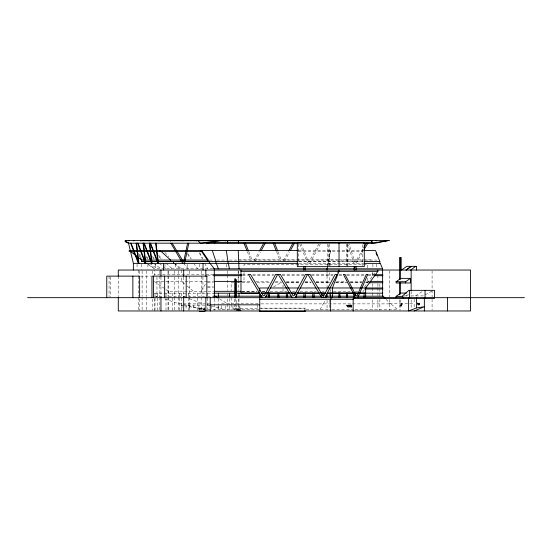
<?xml version="1.0" encoding="UTF-8"?>
<svg xmlns="http://www.w3.org/2000/svg" width="552" height="552" viewBox="0 0 552 552"><rect width="100%" height="100%" fill="white"/><g stroke="black" fill="none" stroke-linecap="round" stroke-linejoin="round"><path stroke-width="0.41" stroke-dasharray="2.76 2.07" d="M330.4 251.45L328.357 263.366M328.357 261.517L330.358 250.573M327.688 265.698L328.164 263.366M236.38 309.541L236.456 308.927L235.994 308.927L236.07 309.541M330.931 289.269L329.992 291.67L332.518 291.67M337.168 273.247L338.107 270.839M323.527 303.876L325.156 300.04M318.821 243.943L309.003 262.076L308.554 262.076L301.219 243.97M309.803 263.366L320.733 243.184M254.189 260.565L259.171 251.498M255.383 261.124L260.309 252.154M283.411 260.565L288.392 251.498M284.604 261.124L289.531 252.154M320.022 309.562L323.224 303.876M363.002 249L355.288 262.076L354.853 262.076L349.078 244.005M355.971 263.366L362.767 251.836M205.413 284.225L200.811 291.332L200.811 293.174M364.582 286.943L374.939 272.743M362.85 291.787L364.251 289.89M239.872 309.789C240.037 308.161 240.948 308.734 240.61 309.879M408.376 294.478L405.658 296.376L403.264 296.376M415.532 295.9L422.597 291.277M273.53 287.005L281.568 282.251M431.843 291.145L423.225 295.9L410.66 295.9M298.501 250.573L363.078 250.573M298.528 251.45L363.078 251.45M238.14 259.888L295.644 259.888M296.5 259.888L337.7 259.888M338.555 259.888L362.588 259.888M363.444 259.888L372.883 259.888M209.401 260.068L214.286 260.068M216.791 260.068L226.913 260.068M229.425 260.068L237.76 260.068M239.451 260.068L377.099 260.068M298.756 261.413L363.299 261.413M299.046 261.517L339.514 261.517M340.37 261.517L362.685 261.517M298.873 263.366L363.181 263.366M212.81 268.81L154.291 268.81L146.459 263.366M213.589 274.717L154.291 274.717L154.291 270.038M242.425 274.717L247.641 274.717M252.678 274.717L274.054 274.717M282.141 274.717L303.973 274.717M311.466 274.717L333.042 274.717M339.004 274.717L342.447 274.717M346.725 274.717L364.755 274.717M368.101 274.717L373.331 274.717M207.545 275.71L213.589 275.71M242.425 275.71L247.641 275.71M252.678 275.71L273.516 275.71M282.141 275.71L303.973 275.71M311.466 275.71L333.042 275.71M339.004 275.71L342.447 275.71M346.725 275.71L364.679 275.71M368.101 275.71L373.331 275.71M140.525 276.131L151.158 276.131M207.255 281.389L154.291 281.389L165.124 288.958M207.504 281.389L213.5 281.389M242.39 281.389L250.856 281.389M255.935 281.389L270.328 281.389M275.407 281.389L280.492 281.389M286.419 281.389L299.964 281.389M305.042 281.389L310.12 281.389M316.048 281.389L329.627 281.389M336.465 281.389L345.911 281.389M350.14 281.389L362.202 281.389M366.39 281.389L369.053 281.389M233.744 282.231L231.164 282.231L231.164 290.807M237.153 282.231L251.871 282.231M256.949 282.231L269.893 282.231M275 282.231L281.913 282.231M286.177 282.231L299.936 282.231M305.083 282.231L311.1 282.231M316.241 282.231L330.013 282.231M335.982 282.231L346.339 282.231M350.568 282.231L361.815 282.231M366.017 282.231L367.832 282.231M207.504 282.3L213.5 282.3M286.419 282.734L299.964 282.734M305.042 282.734L310.969 282.734M316.048 282.734L329.627 282.734M335.609 282.734L346.773 282.734M350.14 282.734L361.339 282.734M365.534 282.734L368.198 282.734M207.504 286.84L213.5 286.84M207.504 287.737L213.5 287.737M165.8 289.434L168.505 291.332L207.221 291.332M208.063 291.332L213.127 291.332M241.976 291.332L257.025 291.332M262.048 291.332L266.23 291.332M241.831 291.67L257.239 291.67M262.373 291.67L264.939 291.67M270.073 291.67L287.199 291.67M292.332 291.67L294.899 291.67M300.033 291.67L316.296 291.67M322.292 291.67L324.003 291.67M333.36 291.67L350.189 291.67M355.24 291.67L357.765 291.67M154.291 293.174L214.286 293.174M404.174 295.9L409.853 295.9M154.291 296.196L214.286 296.196M221.587 303.276L258.943 303.276M389.588 303.207L399.883 303.207M400.103 303.207L414.152 303.207M210.346 303.876L179.303 303.876L164.179 298.846M260.923 303.876L390.844 303.876L397.695 309.562L354.163 309.562M183.526 305.104L181.463 305.104L204.15 309.562L181.463 303.876M207.138 305.104L210.346 305.104M235.525 306.981L236.449 306.981L236.449 298.466M259.219 308.14L305.518 308.14L305.518 309.562L331.117 309.562M232.944 308.375L234.745 308.375M235.525 308.375L258.909 308.375M204.15 308.52L199.313 308.52L199.313 310.051M260.627 308.699L304.959 308.699L304.959 310.141M259.219 309.562L198.478 309.562L198.478 308.14L204.15 308.14L204.15 310.155M331.973 309.562L353.314 309.562M207.131 304.587L210.367 305.532M211.174 305.773L224.119 309.562M156.223 296.196L157.817 296.728M183.098 296.196L184.678 296.81M189.426 298.653L202.86 303.876M219.696 298.908L226.982 303.421M147.232 263.366L155.008 268.81M149.709 263.366L157.279 268.81M153.725 263.366L160.956 268.81M139.152 256.307L141.16 257.867M239.009 309.782C239.416 308.92 238.181 308.023 238.443 309.824M138.586 253.699L141.195 255.783M159.211 263.366L162.909 266.333M163.523 266.83L165.993 268.81M138.393 254.679L141.733 257.37M174.742 263.366L181.449 268.81M184.651 284.004L181.449 281.389L181.449 277.332M187.211 286.095L193.614 291.332L193.614 293.174M146.549 256.59L147.86 257.687M146.101 257.37L148.019 258.991M166.083 263.366L172.286 268.81M152.49 256.59L154.325 258.232M152.511 257.77L153.787 258.916M158.479 255.183L162.019 258.64M158.776 256.618L161.115 258.916M174.211 263.366L179.738 268.81M164.896 252.395L168.781 256.652M386.11 299.384L390.195 303.876M183.464 263.366L188.225 268.81M237.67 309.927L237.222 309.396L237.222 309.927M238.071 309.9L236.815 308.899L236.815 309.927M193.69 263.366L197.602 268.81M187.701 253.306L191.227 258.784M187.618 254.32L190.378 258.633M204.709 263.366L207.704 268.81M199.852 252.761L202.736 258.598M199.362 252.885L202.177 258.633M299.791 243.963L307.65 263.366M278.07 251.843L281.506 260.503M276.6 251.726L280.299 261.034M248.842 251.843L252.285 260.503M247.372 251.726L251.07 261.034M347.443 243.184L353.901 263.366M432.085 270.88L432.085 296.838M432.085 299.336L432.085 310.134M414.152 299.308L414.152 307.105M411.15 291.304L411.15 296.403M411.15 299.805L411.15 309.244M400.103 299.805L400.103 310.107M399.883 299.805L399.883 310.107M389.65 270.88L389.65 296.838M389.65 299.336L389.65 310.134M379.866 283.942L379.866 296.817M379.866 299.336L379.866 310.134M377.892 275.158L377.892 280.271M377.892 283.687L377.892 287.095M377.892 287.944L377.892 295.624M377.892 299.881L377.892 310.114M376.312 264.201L376.312 267.541M372.883 264.18L372.883 267.616M372.883 272.778L372.883 276.214M372.683 272.598L372.683 276.007M372.683 283.687L372.683 287.095M372.683 287.944L372.683 295.624M372.683 299.881L372.683 310.114M367.556 267.879L367.556 264.505L244.005 264.505L244.005 267.879M367.556 278.008L367.556 282.231M362.422 244.633L362.422 265.822M347.857 244.633L347.857 265.822M347.139 244.653L347.139 266.644M346.201 243.929L346.201 265.678M330.607 250.573L330.607 251.45M330.013 263.366L330.013 265.871M329.371 243.929L329.371 265.678M329.275 272.598L329.275 282.831M329.275 293.912L329.275 295.624M329.275 299.881L329.275 310.114M328.433 244.653L328.433 265.802M327.44 243.956L327.44 265.65M327.06 270.818L327.06 274.717M327.06 275.71L327.06 287.958M327.06 300.302L327.06 310.148M326.991 274.717L326.991 275.71M298.315 243.956L298.315 260.647M298.315 263.98L298.315 265.65M283.031 284.97L283.031 287.212M283.031 288.965L283.031 291.49M257.335 304.814L257.335 309.43M244.005 272.481L244.005 282.231M239.885 305.946L239.885 310.134M239.002 298.66L239.002 305.221M239.002 306.043L239.002 310.148M238.492 270.894L238.492 274.303M238.492 275.158L238.492 290.504M238.492 299.032L238.492 303.296M238.492 304.145L238.492 310.114M238.14 271.06L238.14 273.633M238.14 277.07L238.14 280.513M235.525 298.466L235.525 310.169M234.745 299.087L234.745 303.358M234.745 304.152L234.745 310.12M232.944 305.78L232.937 310.134M231.164 297.673L231.164 303.49M231.164 304.325L231.164 310.134M229.397 298.66L229.397 305.221M229.397 306.043L229.397 310.148M227.355 270.894L227.355 274.303M227.355 275.158L227.355 290.504M227.355 293.912L227.355 295.624M227.355 299.032L227.355 303.296M227.355 304.145L227.355 310.114M226.672 264.201L226.672 267.541M225.375 305.946L225.375 310.134M221.587 305.58L221.587 309.43M218.364 298.66L218.364 305.221M218.364 306.043L218.364 310.148M218.075 305.946L218.075 310.134M214.286 298.784L214.286 303.952M214.307 304.145L214.307 310.114M211.154 305.946L211.154 310.134M207.704 293.174L207.704 310.969M204.73 310.134L204.73 305.104L186.052 305.104L186.052 310.134M202.943 276.994L202.943 296.81M201.708 270.894L201.708 275.158M201.708 276.007L201.708 296.472M201.708 297.328L201.708 310.114M199.714 264.201L199.714 269.203M198.92 305.104L198.92 310.134M197.602 293.174L197.602 310.969M193.807 305.104L193.807 310.134M189.771 270.894L189.771 275.158M189.771 276.007L189.771 296.472M189.771 297.328L189.771 310.114M189.495 305.104L189.495 310.134M188.225 293.174L188.225 310.969M187.162 264.201L187.162 269.203M183.699 276.98L183.699 296.527M181.974 305.104L181.974 310.134M181.449 270.038L181.449 274.717M181.449 293.174L181.449 310.969M179.738 293.174L179.738 310.969M178.689 270.894L178.689 275.158M178.689 276.007L178.689 296.472M178.689 297.328L178.689 310.114M175.515 264.201L175.515 269.203M174.729 270.804L174.729 275.372M174.729 276.98L174.729 296.527M174.729 297.376L174.729 310.12M172.286 293.174L172.286 310.969M168.664 270.894L168.664 275.158M168.664 276.007L168.664 296.472M168.664 297.328L168.664 310.114M168.505 291.332L168.505 293.174M168.015 270.894L168.015 275.158M168.015 276.007L168.015 296.472M168.015 297.328L168.015 310.114M165.993 293.174L165.993 310.969M164.972 264.201L164.972 269.203M160.963 276.98L160.963 296.527M159.852 270.894L159.852 275.158M159.852 276.007L159.852 296.472M159.852 297.328L159.852 310.114M157.279 293.174L157.279 310.969M156.968 276.994L156.968 296.81M155.705 264.201L155.705 269.203M155.008 293.174L155.008 310.969M154.753 274.717L154.753 275.71M154.291 298.66L154.291 310.969M152.414 270.894L152.414 275.158M152.414 299.032L152.414 310.114M147.888 264.201L147.888 269.203M146.466 270.894L146.466 296.472M146.466 297.328L146.466 310.114M142.112 270.894L142.112 296.472M142.112 297.328L142.112 310.114M141.629 264.201L141.629 269.203M139.428 270.894L139.428 275.158M139.428 299.032L139.428 310.114M138.6 270.038L138.6 275.158M138.6 276.007L138.6 296.472M138.6 297.328L138.6 310.114M137.055 264.201L137.055 269.203M118.287 276.131L118.287 296.81M110.29 276.994L110.29 296.81M109.055 276.131L109.055 296.81M400.483 304.621L400.538 306.16L400.579 303.71L400.483 304.621M402.173 304.131C402.015 305.677 401.973 302.758 402.173 304.131M401.104 303.697L401.242 306.118L401.104 303.697M401.725 303.697L401.414 305.677L401.877 306.118L401.725 303.697M401.725 304.414L401.559 305.159L401.725 304.414"/><path stroke-width="0.83" d="M238.554 243.184L238.574 240.417M238.043 240.934L238.071 240.417M209.325 263.366L209.325 261.517L207.483 261.413L207.504 260.068L201.563 251.45L129.161 251.45L129.161 250.573L298.087 250.573M298.183 261.517L141.629 261.413L141.664 260.068L130.603 251.45M227.603 243.184L227.652 240.72M225.568 240.934L225.685 240.417M214.804 243.184L214.825 242.79M214.762 242.79L214.852 241.41M210.767 240.934L211.002 240.417M196.471 240.934L196.816 240.417M170.354 240.934L170.471 240.417M182.926 240.934L183.374 240.417M327.06 268.81L327.529 266.478M187.59 243.184L183.609 262.076L172.12 243.184M184.54 263.366L188.791 243.184M158.976 240.934L159.611 240.417M148.985 240.934L149.695 240.417M140.539 240.934L141.319 240.417M133.791 240.934L134.619 240.417M128.857 240.934L129.72 240.417M125.815 240.934L126.705 240.417M326.135 297.735L326.784 296.196M357.765 297.673L367.749 274.406L366.245 274.406L356.923 296.127L356.378 296.127L345 274.406L343.42 274.406L355.612 297.673M331.317 297.673L330.62 299.274L330.62 310.969M265.333 297.673L277.677 274.406L275.579 274.406L264.222 295.824L263.311 295.824L250.518 274.406L248.359 274.406L262.255 297.673M295.196 297.673L307.54 274.406L305.442 274.406L294.078 295.824L293.167 295.824L280.375 274.406L278.215 274.406L292.118 297.673M324.873 297.673L337.217 274.406L335.119 274.406L323.762 295.824L322.844 295.824L310.051 274.406L307.892 274.406L321.795 297.673M259.585 250.739L263.732 243.184M261.13 250.656L265.236 243.184M288.806 250.739L292.96 243.184M290.352 250.656L294.457 243.184M363.858 247.544L366.431 243.184M364.044 249.67L367.873 243.184M170.409 240.755L170.899 240.417M377.878 270.038L377.878 271.356L365.652 287.985L365.652 297.673M401.635 270.038L406.686 266.347L416.581 266.347L416.581 270.038M405.941 270.038L410.998 266.347M406.313 270.038L411.371 266.347M410.633 270.038L415.684 266.347M396.088 281.734L400.842 278.374L410.412 278.374L410.412 282.976L396.088 282.976L396.088 281.734L405.658 281.734L410.412 278.374M396.088 297.673L396.088 296.376L400.842 293.057L406.424 293.057M198.975 240.417L198.547 241.397L200.459 243.184L221.511 240.417L206.883 243.184M240.927 310.507L239.941 310.465M414.152 310.969L424.357 306.705L416.484 307.926L408.618 310.969L408.618 297.673M297.935 243.184L128.547 243.184C127.843 243.094 122.979 241.203 125.78 240.417L389.167 240.417L375.215 243.184L363.913 243.184M371.903 243.184L389.167 240.417M140.87 240.72L371.8 240.72L371.944 242.79L206.51 242.79M363.623 250.573L375.567 250.573L379.845 261.517L379.845 263.366M141.664 260.068L207.504 260.068M141.629 261.413L207.483 261.413M364.403 261.517L379.845 261.517M128.547 243.184L133.37 263.366L298.183 263.366M364.037 263.366L380.266 263.366L382.633 268.81L382.633 274.717M213.589 268.81L354.418 268.81M356.033 268.81L382.633 268.81M240.976 271.356L377.878 271.356M213.589 274.717L241.603 274.717M374.194 274.717L382.777 274.717L382.777 275.71L374.194 275.71M213.589 275.71L241.603 275.71M207.021 276.131L151.945 276.131L151.945 297.673M235.525 279.733L236.449 279.733L236.449 297.618M241.541 281.389L214.259 281.389L214.286 275.71M369.812 281.389L382.771 281.389L382.771 282.734L368.957 282.734M268.293 287.985L259.744 287.985L259.744 291.366M270.004 287.985L298.211 287.985M299.922 287.985L316.165 287.985M317.876 287.985L382.771 287.958L382.771 288.965L364.768 288.965M213.934 291.332L234.538 291.332M236.18 291.332L241.141 291.332M261.517 293.057L296.431 293.057M297.259 293.057L325.714 293.057M327.308 293.057L353.556 293.057M365.652 293.057L354.011 293.057L354.011 297.673M213.934 293.174L259.537 293.174M261.013 293.174L266.098 293.174M267.065 293.174L289.8 293.174M291.497 293.174L295.727 293.174M297.424 293.174L319.435 293.174M321.133 293.174L325.363 293.174M353.563 293.174L327.06 293.174L327.06 296.196M355.274 293.174L382.633 293.174M213.624 296.196L262.283 296.196M265.505 296.196L292.008 296.196M295.824 296.196L321.623 296.196M325.066 296.196L354.418 296.196M357.565 296.196L383.219 296.196L384.958 298.108M396.088 296.376L402.47 296.376M27.6 297.673L524.4 297.673M259.744 299.274L353.156 299.274L354.474 297.673L354.474 298.287M210.229 304.814L259.744 304.814M236.815 310.597L237.222 310.597M238.216 310.597L239.616 310.597M259.771 311.28L304.959 311.28M199.313 311.583L204.15 311.583L204.882 310.969M126.07 241.514L128.775 242.852M215.321 296.196L218.233 298.004M133.432 252.968L134.722 253.982M140.539 258.543L141.829 259.557M161.17 251.45L170.644 260.068L170.609 261.413L173.549 261.517L173.549 263.366M375.981 240.417L376.229 240.934M210.077 263.366L214.286 268.81M201.728 250.573L209.325 261.517M170.858 243.184L182.726 263.366M274.627 243.184L277.753 251.056M273.205 243.184L276.29 250.946M245.405 243.184L248.531 251.056M243.984 243.184L247.068 250.946M376.084 253.016L376.995 255.369M150.558 243.184L157.872 262.076L155.643 243.184M150.144 243.184L157.824 263.366M144.244 243.184L151.565 262.076L149.33 243.184M143.83 243.184L151.51 263.366M138 243.184L145.314 262.076L143.078 243.184M137.579 243.184L145.266 263.366M131.065 243.184L138.38 262.076L136.151 243.184M130.645 243.184L138.331 263.366M216.343 263.366L218.364 268.81M212.327 250.573L215.977 261.517L215.977 263.366M228.376 263.366L229.397 268.81M226.355 250.573L228.197 263.366M156.037 243.184L158.424 263.366M149.723 243.184L152.11 263.366M143.479 243.184L145.859 263.366M136.544 243.184L138.925 263.366M371.737 240.72L371.875 242.79M239.002 268.81L238.243 250.573M447.458 297.673L447.458 310.969M425.047 290.352L425.047 298.349M424.357 297.673L424.357 310.969M416.484 297.673L416.484 307.926M411.15 270.038L411.15 290.455M409.639 290.352L409.639 298.349M405.658 281.734L405.658 282.976M403.264 297.673L403.264 298.349M402.553 297.535L402.553 295.9L408.866 290.352L434.514 290.352L434.514 298.349L353.156 298.349L353.156 310.969M401 270.038L401 257.425L399.883 257.425L399.883 279.395M400.773 257.425L400.773 270.038M400.103 257.425L400.103 279.395M400.103 282.796L400.103 293.857M399.883 282.796L399.883 294.706M382.633 275.71L382.633 281.389M382.633 282.734L382.633 287.958M382.633 288.965L382.633 296.196M382.508 268.81L382.508 270.038M364.065 293.057L364.065 297.673M356.13 266.657L356.13 270.038M355.598 293.057L355.598 295.368M354.867 266.657L354.867 270.038M354.156 266.657L354.156 270.038M347.491 293.057L347.491 297.673M346.456 293.057L346.456 297.673M339.935 293.057L339.935 297.673M339.031 242.963L339.031 266.644M338.935 270.038L338.935 271.356L332.407 287.985L332.407 297.673M338.928 293.057L338.928 297.673M330.627 293.057L330.627 297.673M326.991 268.81L326.991 270.038M323.155 293.057L323.155 297.673M321.602 293.057L321.602 295.368M314.129 293.057L314.129 297.673M312.763 293.057L312.763 297.673M305.297 293.057L305.297 297.673M305.208 266.644L305.208 270.038M304.959 310.141L304.959 311.583L259.771 311.583L259.744 293.057L240.976 293.057L240.976 270.038M303.904 293.057L303.904 297.673M303.786 266.644L303.786 270.038M296.431 294.595L296.431 297.673M295.078 293.057L295.078 294.595M287.613 293.057L287.613 297.673M286.357 293.057L286.357 297.673M278.891 293.057L278.891 297.673M277.849 293.057L277.849 297.673M269.39 293.057L269.39 297.673M268.362 293.057L268.362 297.673M260.889 295.368L260.889 297.673M239.002 293.174L239.002 296.196M235.525 297.618L235.525 278.829L234.745 278.829L234.745 297.438M229.397 293.174L229.397 296.196M218.364 293.174L218.364 296.196M214.528 268.81L214.528 270.038M214.528 274.717L214.528 275.71M214.528 281.389L214.286 297.921M214.286 270.038L214.286 274.717M210.229 297.673L210.229 310.969M206.848 276.131L206.848 297.673M205.855 270.038L205.855 276.131M205.855 297.673L205.855 310.969M203.046 263.366L203.046 270.038M200.79 250.573L200.79 251.45M186.203 276.131L186.203 297.673M183.699 270.038L183.699 276.131M183.699 297.376L183.699 310.969M164.648 276.131L164.648 297.673M163.537 263.366L163.537 270.038M160.963 270.038L160.963 276.131M160.963 297.376L160.963 310.969M159.942 250.573L159.942 251.45M153.435 276.131L153.435 297.673M145.066 262.131L145.066 263.366M139.628 297.673L139.628 276.131L106.764 276.131L106.764 297.673M133.37 263.366L133.37 270.038M132.859 276.131L132.859 297.673M118.287 276.131L118.287 270.038L470.552 270.038L470.552 310.969L118.287 310.969L118.287 297.376M417.878 303.662C418.099 307.312 418.782 302.116 417.878 303.662M418.54 303.662C418.768 307.305 419.444 302.116 418.54 303.662M419.237 303.372C419.32 307.257 419.989 302.255 419.237 303.372M418.264 303.655C418.057 304.718 418.078 302.599 418.264 303.655M418.933 303.655C418.706 304.732 418.747 302.593 418.933 303.655M417.781 303.324C417.588 304.676 417.547 302.103 417.781 303.324M347.587 305.498C346.98 307.367 349.651 307.754 348.022 306.277C347.919 305.629 349.471 304.752 347.587 305.498M350.727 305.498C350.12 307.367 352.783 307.754 351.162 306.277C351.12 305.629 352.569 304.752 350.727 305.498M347.305 305.456L346.911 305.849L346.835 305.139L347.305 305.456M364.286 242.963L297.321 242.963L297.321 266.644L364.286 266.644L364.286 242.963M350.43 305.139L349.064 305.139L349.064 305.504A1.966 1.718 -90 0 1 349.492 306.174L349.685 307.071L350.147 307.071L349.602 305.594L350.43 305.594L350.43 305.139"/></g></svg>
